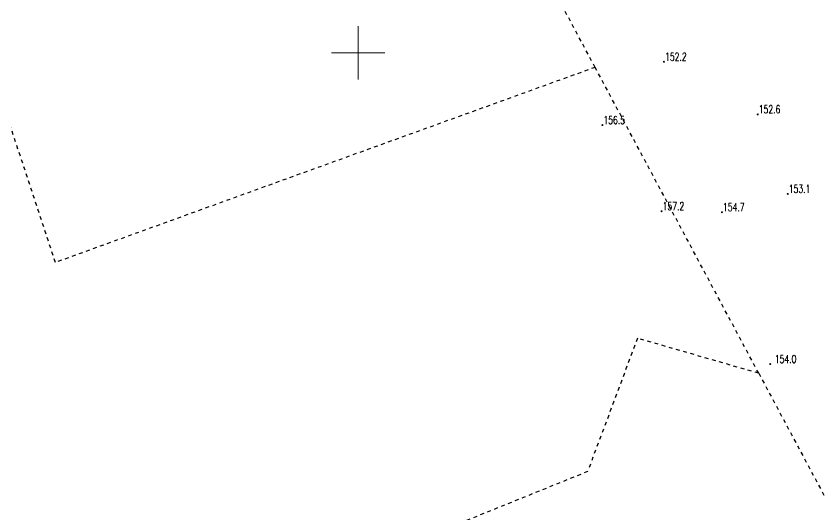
# Model space of a CAD drawing. Header units: metres. Extents: x 7583802 to 7586368, y 5958992 to 5960558.
# Drawn here: x 7585235.9 to 7585386.6, y 5960013.3 to 5960106.9 of the extents above; entities that cross this region are included whole.
import ezdxf

# ---------------------------------------------------------------- set-up
doc = ezdxf.new("R2010")
doc.units = ezdxf.units.M
for name, pattern in [('1', [0]), ('2', [3, 2, -1]), ('GUZ', [1.4, 0.7, -0.7])]:
    doc.linetypes.add(name, pattern=pattern)
doc.layers.get('0').update_dxf_attribs({"color": 250, "linetype": 'CONTINUOUS', "lineweight": 100})
for name, color, linetype, lineweight in [('1000_L_1', 7, '1', 18), ('KONTURY_L_0', 114, '2', 25), ('RTPW_T_0', 7, 'CONTINUOUS', 15)]:
    doc.layers.add(name, color=color, linetype=linetype, lineweight=lineweight)
doc.styles.get("Standard").update_dxf_attribs({"font": 'Simplex.SHX', "width": 0.75})

# ---------------------------------------------------------------- blocks, each defined once
blk = doc.blocks.new('3_RTPW01')
at = {"linetype": 'CONTINUOUS'}
blk.add_circle((0, 0), 0.09, dxfattribs=at)

msp = doc.modelspace()

# ---------------------------------------------------------------- linework, layer by layer
at = {"layer": '1000_L_1', "linetype": '1'}
for p, q in [((7585300, 5960095), (7585300, 5960105)), ((7585295, 5960100), (7585305, 5960100))]:
    msp.add_line(p, q, dxfattribs=at)
at = {"layer": 'KONTURY_L_0', "linetype": 'GUZ'}
for p, q in [((7585243.27, 5960060.69), (7585200.76, 5960189.56)), ((7585344.43, 5960097.29), (7585310.93, 5960159.99)), ((7585344.43, 5960097.29), (7585243.27, 5960060.69)), ((7585375.1, 5960039.89), (7585344.43, 5960097.29)), ((7585352.36, 5960046.46), (7585343.02, 5960021.45)), ((7585375.1, 5960039.89), (7585352.36, 5960046.46)), ((7585375.1, 5960039.89), (7585390.85, 5960010.42)), ((7585343.02, 5960021.45), (7585287.99, 5959999.19))]:
    msp.add_line(p, q, dxfattribs=at)

# ---------------------------------------------------------------- block references
at = {"layer": 'RTPW_T_0'}
for p in [(7585357.34, 5960098.33), (7585374.9, 5960088.47), (7585345.79, 5960086.46), (7585380.53, 5960073.55), (7585356.89, 5960070.3), (7585368.2, 5960070.11), (7585377.25, 5960041.62)]:
    msp.add_blockref('3_RTPW01', p, dxfattribs=at)

# ---------------------------------------------------------------- texts
at = {"layer": 'RTPW_T_0', "width": 0.7}
for s, p in [('152.2', (7585357.54, 5960098.53)), ('152.6', (7585375.1, 5960088.67)), ('156.5', (7585345.99, 5960086.66)), ('153.1', (7585380.73, 5960073.75)), ('157.2', (7585357.09, 5960070.5)), ('154.7', (7585368.4, 5960070.31)), ('154.0', (7585378.11, 5960041.82))]:
    msp.add_text(s, height=1.5, dxfattribs=at).set_placement(p)

doc.saveas('drawing.dxf')
